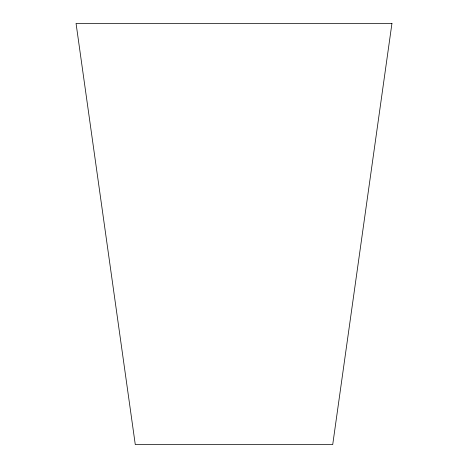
<?xml version="1.0" encoding="UTF-8"?>
<svg xmlns="http://www.w3.org/2000/svg" width="468" height="468" viewBox="0 0 468 468"><rect width="100%" height="100%" fill="white"/><g stroke="black" fill="none" stroke-linecap="round" stroke-linejoin="round"><path stroke-width="0.7" d="M391.95 23.4L332.719 444.6L135.281 444.6L76.05 23.4L391.95 23.4"/></g></svg>
